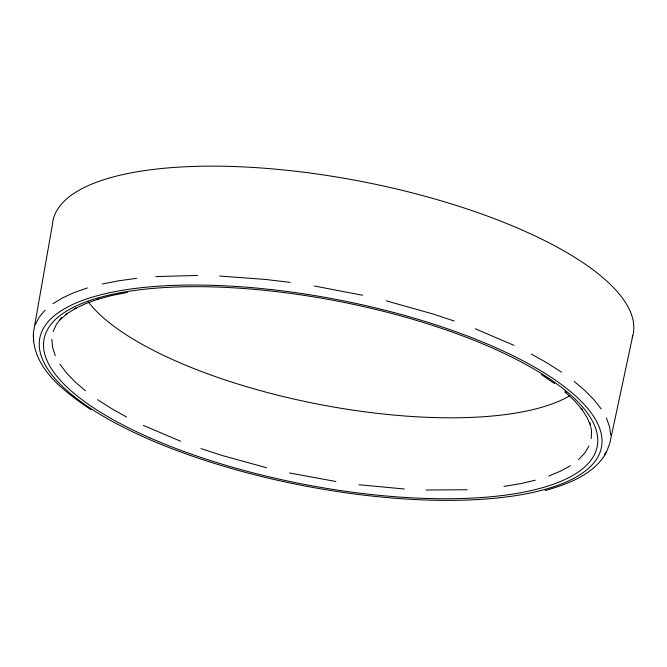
<?xml version="1.0" encoding="UTF-8"?>
<svg xmlns="http://www.w3.org/2000/svg" width="667" height="667" viewBox="0 0 667 667"><rect width="100%" height="100%" fill="white"/><g stroke="black" fill="none" stroke-linecap="round" stroke-linejoin="round"><path stroke-width="1" d="M591.254 438.544L591.529 430.657L590.762 426.955M632.725 335.885L609.821 443.238L606.928 450.942L604.435 454.636M53.152 331.632L56.42 324.337L61.647 317.517M35.301 324.671L39.203 317.192L45.081 310.188M588.969 446.048L584.717 453.11L578.514 459.688M606.311 452.651C593.755 474.612 568.301 483.984 545.189 490.528M59.788 320.102L66.983 313.757L65.658 314.599L76.063 307.979L74.779 308.788L85.718 303.593L98.391 299.049L97.057 299.45L111.464 295.564L127.414 292.388M52.91 303.727L62.615 297.832L74.145 292.563L87.41 287.944M570.41 465.724L560.472 471.177L548.758 476.005M535.368 480.182L520.393 483.658L503.944 486.426M102.326 284.009L118.784 280.79L136.66 278.314M155.836 276.588L197.549 275.446M467.142 489.736L426.038 490.012M219.793 276.038L266.258 279.523L290.162 282.391M404.252 489.003L359.013 484.726M335.893 481.499L289.52 472.97M314.282 285.985L362.531 295.248M266.6 467.734L222.161 455.503L200.959 448.608M386.31 300.85L432.349 313.807L454.285 321.06M180.657 441.254L143.33 425.404M475.296 328.773L513.949 345.348M126.58 417.017L111.281 408.412L97.532 399.65M531.324 354.085L547.232 363.048L561.556 372.178M541.512 374.662L554.627 383.608M91.179 409.872C65.508 392.338 32.858 369.159 33.35 334.4M566.008 392.621L564.907 391.737L574.429 400.692L582.074 409.58L581.174 408.329L586.86 417.042L590.578 425.554M574.195 381.399L585.067 390.654L594.097 399.867L601.217 408.996M85.443 390.787L75.113 381.899L66.6 373.053L59.98 364.307M606.378 417.951L609.546 426.688L610.697 435.134M55.294 355.728L52.585 347.382L51.868 339.328M589.82 422.453L590.57 426.055M33.55 340.862L33.417 332.583L52.41 224.629A295.581 97.69 11 0 1 362.306 181.624A295.581 97.69 11 0 1 632.183 337.744M569.468 395.898A261.522 86.435 11 0 1 317.45 404.035A261.522 86.435 11 0 1 88.194 301.734M149.666 437.727A281.749 93.122 11 0 0 595.022 453.343A281.749 93.122 11 0 0 217.242 287.043A281.749 93.122 11 0 0 149.666 437.727M161.356 444.48A286.068 94.547 11 0 0 601.175 448.583A286.068 94.547 11 0 0 199.391 285.059A286.068 94.547 11 0 0 161.356 444.48"/></g></svg>
